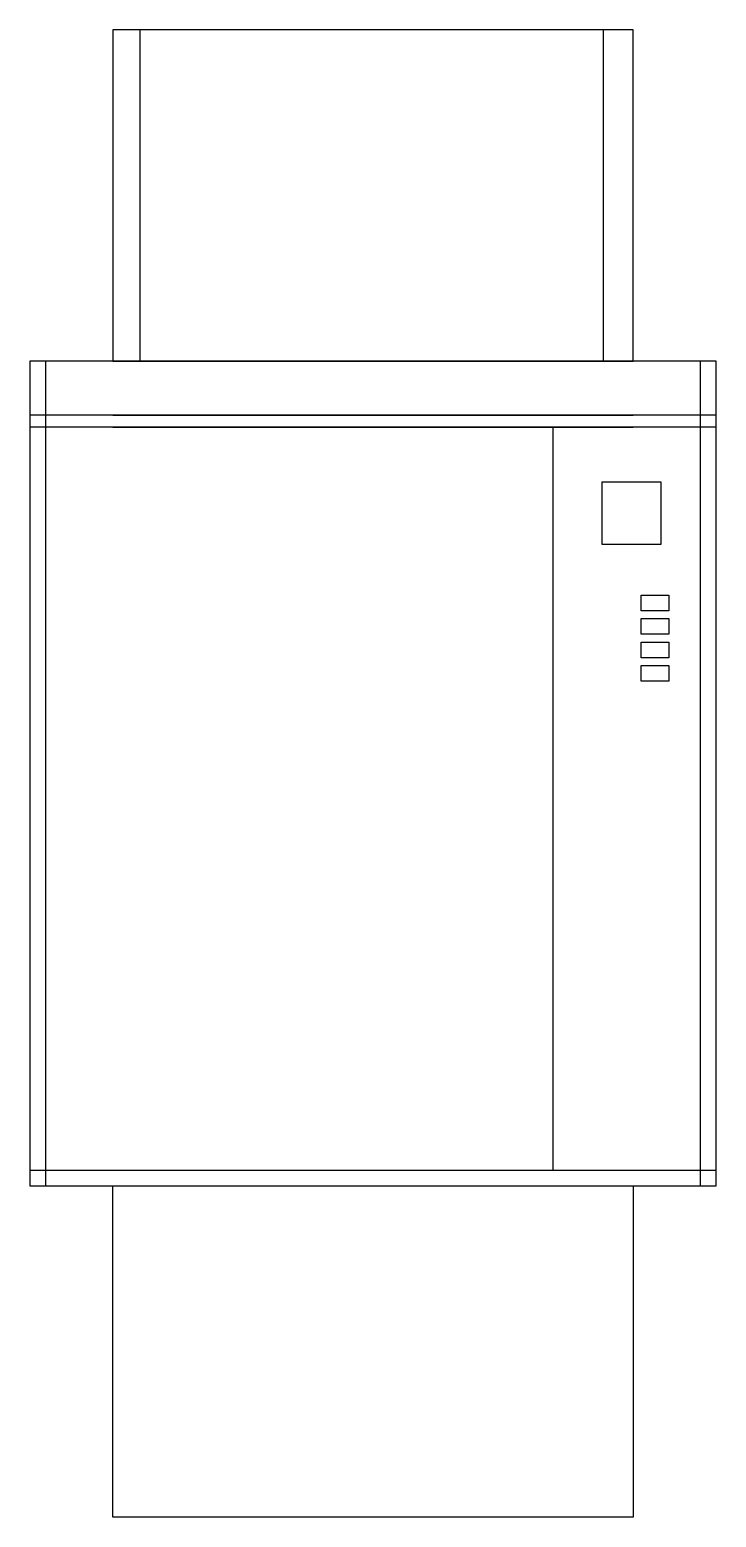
# Model space of a CAD drawing. Extents: x 78140 to 78640, y -43101 to -42018.
import ezdxf

# ---------------------------------------------------------------- set-up
doc = ezdxf.new("R2010")
doc.units = 0
doc.header["$LTSCALE"] = 8
doc.header["$MEASUREMENT"] = 0
doc.layers.add('4', color=5, linetype='CONTINUOUS')
doc.layers.add('台面摆设线', color=2, linetype='CONTINUOUS')

# ---------------------------------------------------------------- blocks, each defined once
blk = doc.blocks.new('A$C258F6ACD')
at = {"layer": '4'}
for p, q in [((60.6, 1082.4), (60.6, 841.2)), ((439.4, 1082.4), (60.6, 1082.4)), ((80.2, 1082.4), (80.2, 841.2)), ((417.5, 1082.4), (417.5, 841.2)), ((439.4, 841.2), (439.4, 1082.4)), ((0, 841.2), (0, 241.2)), ((500, 841.2), (0, 841.2)), ((11.4, 841.2), (11.4, 241.2)), ((60.6, 841.2), (439.4, 841.2)), ((488.6, 241.2), (488.6, 841.2)), ((500, 241.2), (500, 841.2)), ((500, 801.9), (0, 801.9)), ((60.6, 801.9), (439.4, 801.9)), ((500, 793.4), (0, 793.4)), ((60.6, 793.4), (439.4, 793.4)), ((0, 252.6), (500, 252.6)), ((0, 241.2), (500, 241.2)), ((60.6, 0), (60.6, 241.2)), ((60.6, 241.2), (439.4, 241.2)), ((439.4, 241.2), (439.4, 0)), ((439.4, 0), (60.6, 0))]:
    blk.add_line(p, q, dxfattribs=at)
at = {"layer": '4', "ltscale": 8}
blk.add_line((381, 793.4), (381, 252.6), dxfattribs=at)
at = {"layer": '4'}
for points in [[(416.9, 753.5), (459.7, 753.5), (459.7, 708), (416.9, 708)], [(465.4, 659.6), (445.4, 659.6), (445.4, 671), (465.4, 671)], [(465.4, 642.6), (445.4, 642.6), (445.4, 654), (465.4, 654)], [(465.4, 625.5), (445.4, 625.5), (445.4, 636.9), (465.4, 636.9)], [(465.4, 608.5), (445.4, 608.5), (445.4, 619.9), (465.4, 619.9)]]:
    blk.add_lwpolyline(points, close=True, dxfattribs=at)

msp = doc.modelspace()

# ---------------------------------------------------------------- block references
at = {"layer": '台面摆设线', "ltscale": 8}
msp.add_blockref('A$C258F6ACD', (78139.7, -43100.8), dxfattribs=at)

doc.saveas('drawing.dxf')
